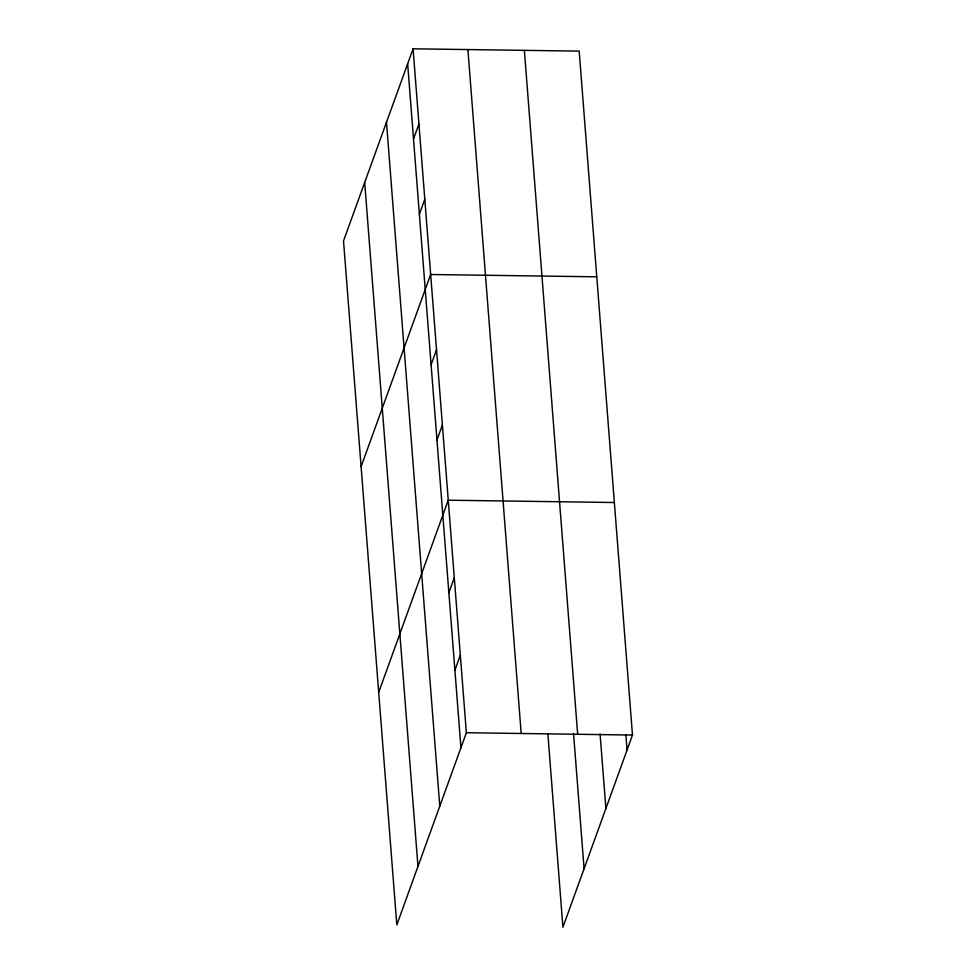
<?xml version="1.0" encoding="UTF-8"?>
<svg xmlns="http://www.w3.org/2000/svg" width="976" height="976" viewBox="0 0 976 976"><rect width="100%" height="100%" fill="white"/><g stroke="black" fill="none" stroke-linecap="round" stroke-linejoin="round"><path stroke-width="1.46" d="M413.08 48.8L343.515 240.95L396.817 924.882L466.369 732.732L413.08 48.8L579.183 51.118L632.485 735.05L562.92 927.2L547.89 734.184M413.507 139.019L418.936 124.037M419.375 214.244L424.804 199.263M361.108 466.65L430.66 274.5L596.775 276.818M431.099 364.719L436.528 349.737M436.967 439.944L442.384 424.963M378.688 692.338L448.252 500.2L614.368 502.518M448.862 592.688L454.291 577.707M454.901 670.207L460.33 655.225M466.369 732.732L632.485 735.05M625.872 734.843L627.056 750.044M600.094 734.025L605.889 808.506M524.368 50.349L577.67 734.294M573.546 733.464L584.087 868.738M467.894 49.569L521.184 733.501M407.651 63.782L460.94 747.726M386.484 122.244L439.786 806.188M364.682 182.488L417.972 866.42"/></g></svg>
